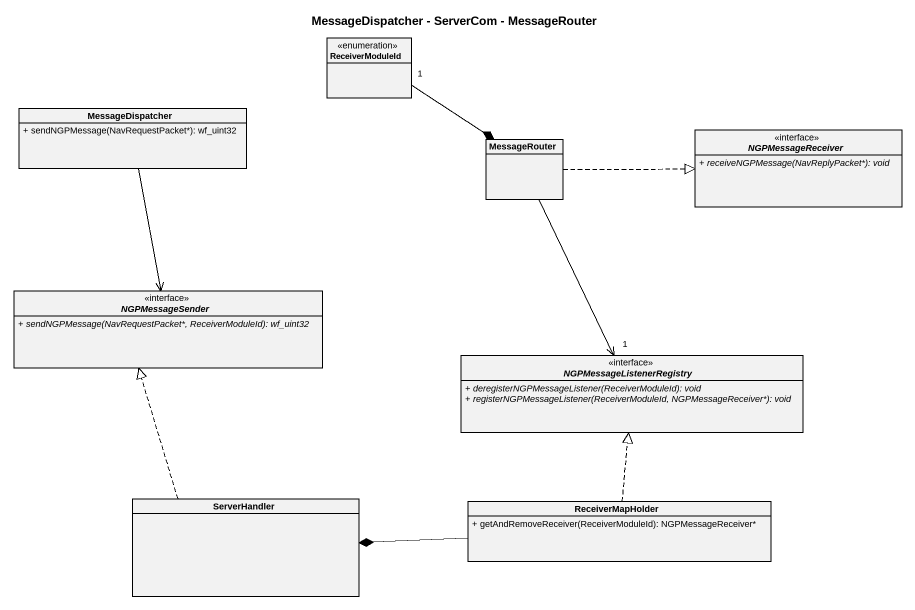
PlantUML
@startuml
title MessageDispatcher - ServerCom - MessageRouter
hide circle
hide empty members
skinparam classAttributeIconSize 0
enum ReceiverModuleId
class MessageDispatcher {
  + sendNGPMessage(NavRequestPacket*): wf_uint32
}
class MessageRouter
interface NGPMessageReceiver <<interface>> {
  {abstract} + receiveNGPMessage(NavReplyPacket*): void
}
interface NGPMessageSender <<interface>> {
  {abstract} + sendNGPMessage(NavRequestPacket*, ReceiverModuleId): wf_uint32
}
interface NGPMessageListenerRegistry <<interface>> {
  {abstract} + deregisterNGPMessageListener(ReceiverModuleId): void
  {abstract} + registerNGPMessageListener(ReceiverModuleId, NGPMessageReceiver*): void
}
class ServerHandler
class ReceiverMapHolder {
  + getAndRemoveReceiver(ReceiverModuleId): NGPMessageReceiver*
}
ReceiverModuleId "1" --* MessageRouter
MessageDispatcher --> NGPMessageSender
MessageRouter .right.|> NGPMessageReceiver
NGPMessageListenerRegistry "1" <-up- MessageRouter
ServerHandler .up.|> NGPMessageSender
ReceiverMapHolder .up.|> NGPMessageListenerRegistry
ReceiverMapHolder -left-* ServerHandler
@enduml
